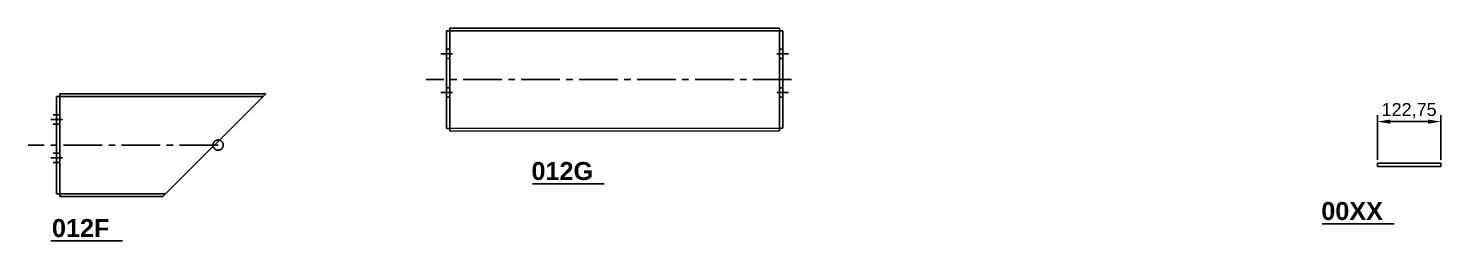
# Model space of a CAD drawing. Header units: millimetres. Extents: x -11137 to 17544, y -5373 to 15400.
# Drawn here: x -11137 to -8395, y 12882 to 13295 of the extents above; entities that cross this region are included whole.
import ezdxf
from ezdxf.enums import TextEntityAlignment as Align

# ---------------------------------------------------------------- set-up
doc = ezdxf.new("R2010")
doc.units = ezdxf.units.MM
doc.header["$LTSCALE"] = 100
doc.header["$MEASUREMENT"] = 0
doc.linetypes.add('CENTER2', pattern=[1.125, 0.75, -0.125, 0.125, -0.125])
doc.linetypes.add('HIDDEN', pattern=[0.375, 0.25, -0.125])
for name, color, linetype in [('CONTORNO', 3, 'Continuous'), ('EM-PJ-CENTRO', 10, 'CENTER2'), ('EM-PJ-CONTORNO', 3, 'Continuous'), ('EM-PJ-COTA', 7, 'Continuous'), ('EM-PJ-TEXTO', 7, 'Continuous'), ('EM-PJ-TRACEJADA', 1, 'HIDDEN')]:
    doc.layers.add(name, color=color, linetype=linetype)
doc.styles.add('PADRAO ANGLO', font='arial.ttf')
doc.styles.add('PADRAO ANGLO NEG', font='arialbd.ttf')
doc.dimstyles.new('COTAS-ANGLO-PADRÃO', dxfattribs={"dimscale": 10, "dimtxt": 2.5, "dimasz": 2.5, "dimexe": 1.25, "dimexo": 0.625, "dimtad": 1, "dimtxsty": 'PADRAO ANGLO', "dimcen": 2.5, "dimclrd": 256, "dimclre": 256, "dimclrt": 256, "dimadec": 0, "dimazin": 0, "dimtfac": 1, "dimtmove": 0, "dimatfit": 0, "dimfxl": 1, "dimarcsym": 0})

# ---------------------------------------------------------------- blocks, each defined once
blk = doc.blocks.new('A$C08e1c21d')
at = {"layer": 'EM-PJ-CONTORNO'}
for p, q in [((122.75, 6.35), (0, 6.35)), ((0, 0), (0, 6.35)), ((122.75, 0), (0, 0)), ((122.75, 0), (122.75, 6.35))]:
    blk.add_line(p, q, dxfattribs=at)
blk = doc.blocks.new('*D55')
at = {"layer": 'Defpoints', "color": 0, "transparency": 16777216}
for p in [(-8394.8, 13113.5), (-8517.6, 13032.9), (-8394.8, 13032.9)]:
    blk.add_point(p, dxfattribs=at)
at = {"layer": 'EM-PJ-COTA', "lineweight": -2, "transparency": 16777216}
for p, q in [((-8517.6, 13039.1), (-8517.6, 13126)), ((-8492.6, 13113.5), (-8419.8, 13113.5)), ((-8394.8, 13039.1), (-8394.8, 13126))]:
    blk.add_line(p, q, dxfattribs=at)
at = {"layer": 'EM-PJ-COTA', "transparency": 16777216}
for points in [[(-8492.6, 13117.7), (-8492.6, 13109.4), (-8517.6, 13113.5)], [(-8419.8, 13117.7), (-8419.8, 13109.4), (-8394.8, 13113.5)]]:
    blk.add_solid(points, dxfattribs=at)
at = {"layer": 'EM-PJ-COTA', "transparency": 16777216, "insert": (-8456.2, 13134.8), "char_height": 25, "attachment_point": 5, "style": 'PADRAO ANGLO'}
blk.add_mtext('122,75', dxfattribs=at)
blk = doc.blocks.new('A$C91627db6')
at = {"layer": 'EM-PJ-CENTRO'}
for p, q in [((-395, -50), (-417.7, -50)), ((-92.6, -100), (-461.3, -100)), ((-395, -125), (-417.7, -125))]:
    blk.add_line(p, q, dxfattribs=at)
blk.add_circle((-92.6, -100), 10, dxfattribs=at)
at = {"layer": 'EM-PJ-CONTORNO'}
for p, q in [((0, 0), (-400, 0)), ((-400, -5.2), (-406.3, -5.2)), ((-5.2, -5.2), (-400, -5.2)), ((-200.1, -200.1), (-0.1, -0.1)), ((-400, -194.8), (-406.3, -194.8)), ((-194.8, -194.8), (-400, -194.8)), ((-200, -200), (-400, -200))]:
    blk.add_line(p, q, dxfattribs=at)
at = {"layer": 'EM-PJ-CONTORNO', "extrusion": (0, 0, -1)}
for p, q in [((-406.3, -194.8), (-406.3, -5.2)), ((-400, -200), (-400, 0))]:
    blk.add_line(p, q, dxfattribs=at)
at = {"layer": 'EM-PJ-TRACEJADA'}
for p, q in [((-400, -41), (-412.7, -41)), ((-400, -59), (-412.7, -59)), ((-400, -116), (-412.7, -116)), ((-400, -134), (-412.7, -134))]:
    blk.add_line(p, q, dxfattribs=at)
blk = doc.blocks.new('A$Ccc3709a4')
at = {"layer": 'CONTORNO'}
for p, q in [((0, 94.8), (0, -94.8)), ((652.7, 94.9), (652.7, -94.7))]:
    blk.add_line(p, q, dxfattribs=at)
at = {"layer": 'EM-PJ-CENTRO'}
for p, q in [((11.4, 50), (-11.3, 50)), ((664, 50.1), (641.3, 50.1)), ((669.9, 0.1), (-39.7, 0)), ((11.4, -25), (-11.3, -25)), ((664, -24.9), (641.3, -24.9))]:
    blk.add_line(p, q, dxfattribs=at)
at = {"layer": 'EM-PJ-CONTORNO'}
for p, q in [((6.3, 94.8), (0, 94.8)), ((646.3, 100.1), (6.3, 100)), ((646.3, 94.9), (6.3, 94.8)), ((652.7, 94.9), (646.3, 94.9)), ((6.4, -94.8), (0, -94.8)), ((646.3, -94.7), (6.4, -94.8)), ((646.3, -99.9), (6.4, -100)), ((652.7, -94.7), (646.3, -94.7))]:
    blk.add_line(p, q, dxfattribs=at)
at = {"layer": 'EM-PJ-CONTORNO', "extrusion": (0, 0, -1)}
for p, q in [((6.4, -100), (6.3, 100)), ((646.3, -99.9), (646.3, 100.1))]:
    blk.add_line(p, q, dxfattribs=at)
at = {"layer": 'EM-PJ-TRACEJADA'}
for p, q in [((6.4, 59), (0, 59)), ((652.7, 59.1), (646.3, 59.1)), ((6.4, 41), (0, 41)), ((652.7, 41.1), (646.3, 41.1)), ((6.4, -16), (0, -16)), ((652.7, -15.9), (646.3, -15.9)), ((6.4, -34), (0, -34)), ((652.7, -33.9), (646.3, -33.9))]:
    blk.add_line(p, q, dxfattribs=at)

msp = doc.modelspace()

# ---------------------------------------------------------------- linework, layer by layer
at = {"layer": 'EM-PJ-CONTORNO'}
for p, q in [((-10158.491, 12992.634), (-10018.949, 12992.634)), ((-8624.883, 12914.728), (-8485.341, 12914.728)), ((-11093.647, 12881.626), (-10954.106, 12881.626))]:
    msp.add_line(p, q, dxfattribs=at)

# ---------------------------------------------------------------- block references
at = {"layer": 'CONTORNO'}
for name, p in [('A$Ccc3709a4', (-10325.118, 13195.244)), ('A$C91627db6', (-10676.14, 13167.875))]:
    msp.add_blockref(name, p, dxfattribs=at)
at = {"layer": 'EM-PJ-COTA'}
msp.add_blockref('A$C08e1c21d', (-8517.564, 13026.505), dxfattribs=at)

# ---------------------------------------------------------------- texts
at = {"layer": 'EM-PJ-TEXTO', "style": 'PADRAO ANGLO NEG'}
for s, p in [('012G', (-10100.528, 13017.477)), ('00XX', (-8566.92, 12939.572)), ('012F', (-11035.685, 12906.469))]:
    msp.add_text(s, height=35, dxfattribs=at).set_placement(p, align=Align.MIDDLE_CENTER)

# ---------------------------------------------------------------- dimensions: what is measured, and where the dimension line sits
at = {"layer": 'EM-PJ-COTA'}
dim = msp.add_linear_dim(base=(-8394.814, 13113.522), p1=(-8517.564, 13032.855), p2=(-8394.814, 13032.855), dimstyle='COTAS-ANGLO-PADRÃO', dxfattribs=at)
dim.commit()
dim.dimension.update_dxf_attribs({"geometry": '*D55', "text_midpoint": (-8456.189, 13134.795)})

doc.saveas('drawing.dxf')
